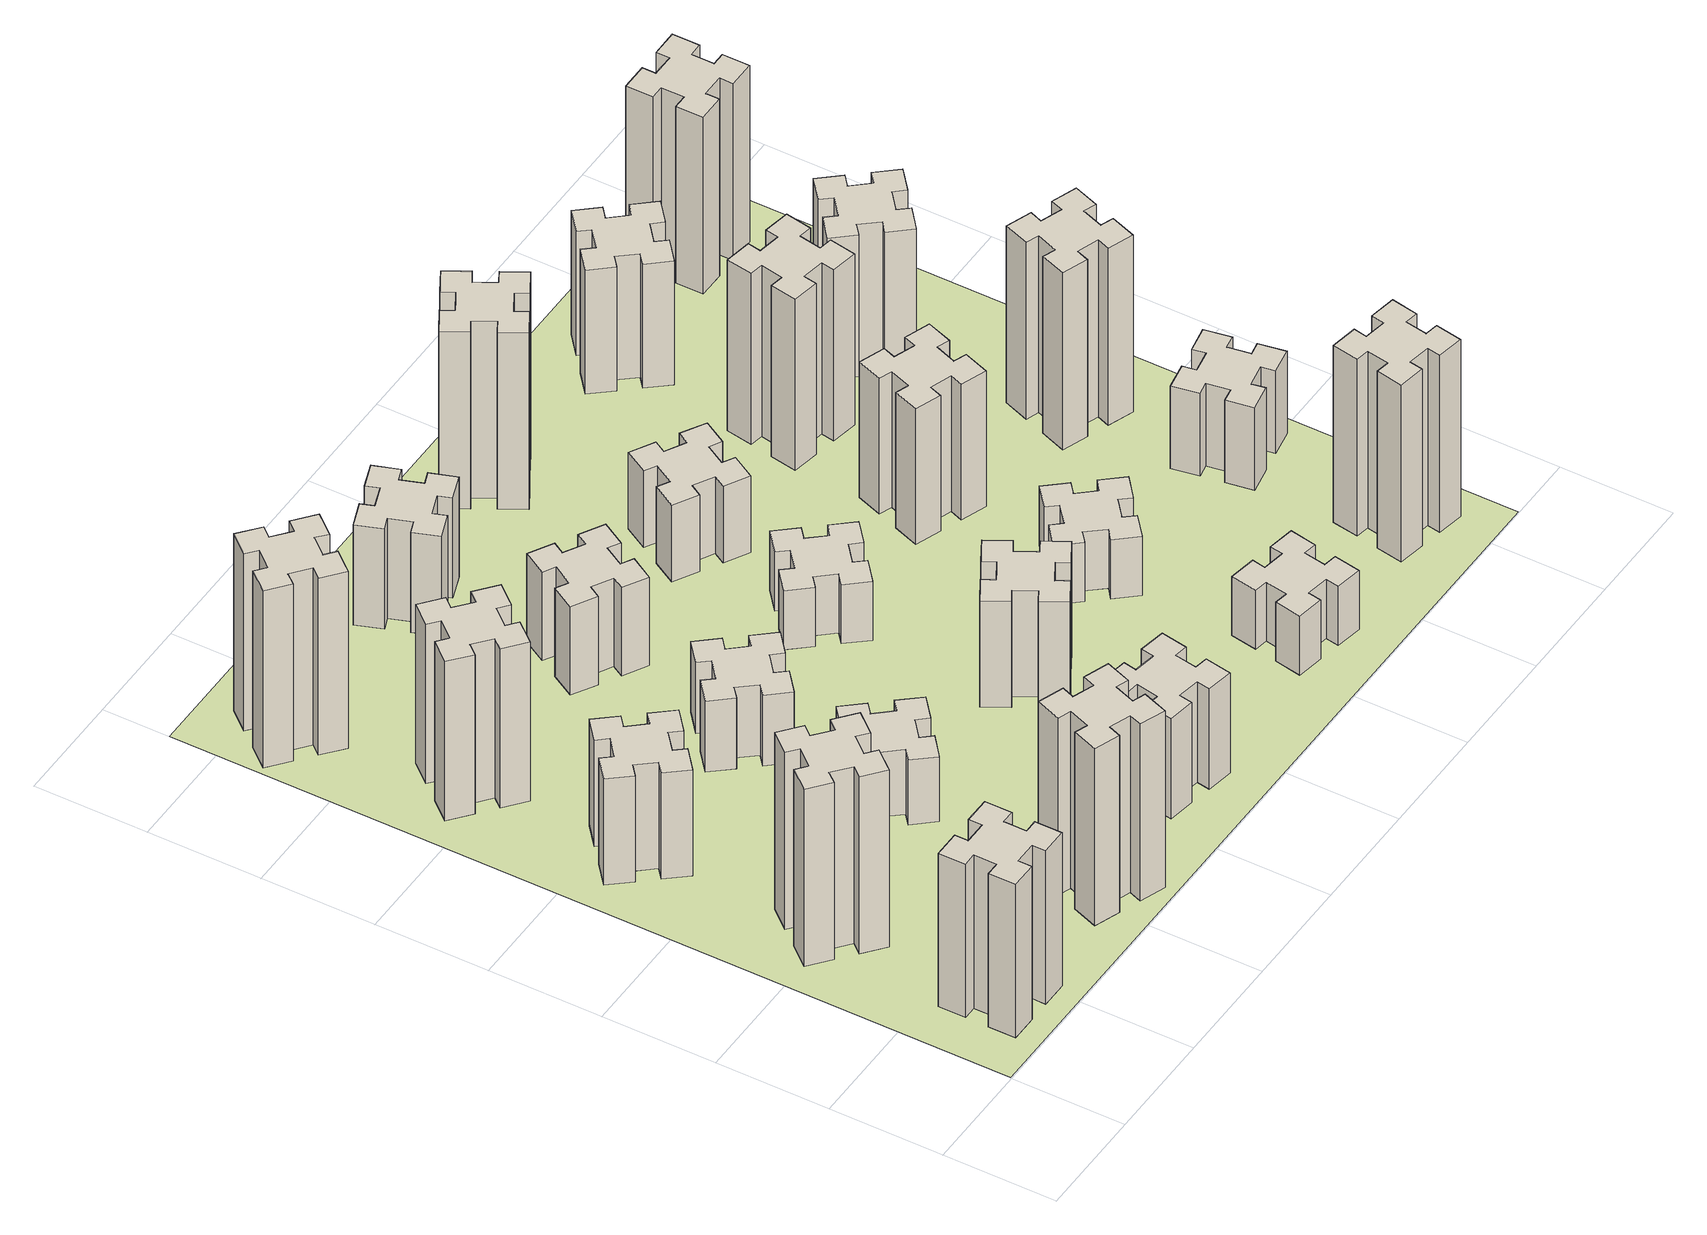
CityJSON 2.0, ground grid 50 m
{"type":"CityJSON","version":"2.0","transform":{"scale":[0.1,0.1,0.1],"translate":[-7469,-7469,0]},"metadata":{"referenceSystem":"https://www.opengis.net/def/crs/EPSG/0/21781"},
"CityObjects":{
"building1":{"type":"Building","attributes":{"class":"1000","function":"1000","usage":"1000","yearOfConstruction":2016,"roofType":"1000","measuredHeight":78,"storeysAboveGround":30,"storeysBelowGround":0},"geometry":[{"type":"Solid","lod":"1","boundaries":[[[[0,1,2,3,4,5,6,7,8,9,10,11,12,13,14,15,16,17,18,19]],[[17,16,20,21]],[[16,15,22,20]],[[15,14,23,22]],[[14,13,24,23]],[[13,12,25,24]],[[12,11,26,25]],[[11,10,27,26]],[[10,9,28,27]],[[9,8,29,28]],[[8,7,30,29]],[[7,6,31,30]],[[6,5,32,31]],[[5,4,33,32]],[[4,3,34,33]],[[3,2,35,34]],[[2,1,36,35]],[[1,0,37,36]],[[0,19,38,37]],[[19,18,39,38]],[[18,17,21,39]],[[24,25,26,27,28,29,30,31,32,33,34,35,36,37,38,39,21,20,22,23]]]]}]},
"building2":{"type":"Building","attributes":{"class":"1000","function":"1000","usage":"1000","yearOfConstruction":2016,"roofType":"1000","measuredHeight":90,"storeysAboveGround":30,"storeysBelowGround":0},"geometry":[{"type":"Solid","lod":"1","boundaries":[[[[40,41,42,43,44,45,46,47,48,49,50,51,52,53,54,55,56,57,58,59]],[[57,56,60,61]],[[56,55,62,60]],[[55,54,63,62]],[[54,53,64,63]],[[53,52,65,64]],[[52,51,66,65]],[[51,50,67,66]],[[50,49,68,67]],[[49,48,69,68]],[[48,47,70,69]],[[47,46,71,70]],[[46,45,72,71]],[[45,44,73,72]],[[44,43,74,73]],[[43,42,75,74]],[[42,41,76,75]],[[41,40,77,76]],[[40,59,78,77]],[[59,58,79,78]],[[58,57,61,79]],[[64,65,66,67,68,69,70,71,72,73,74,75,76,77,78,79,61,60,62,63]]]]}]},
"building3":{"type":"Building","attributes":{"class":"1000","function":"1000","usage":"1000","yearOfConstruction":2016,"roofType":"1000","measuredHeight":54,"storeysAboveGround":30,"storeysBelowGround":0},"geometry":[{"type":"Solid","lod":"1","boundaries":[[[[80,81,82,83,84,85,86,87,88,89,90,91,92,93,94,95,96,97,98,99]],[[97,96,100,101]],[[96,95,102,100]],[[95,94,103,102]],[[94,93,104,103]],[[93,92,105,104]],[[92,91,106,105]],[[91,90,107,106]],[[90,89,108,107]],[[89,88,109,108]],[[88,87,110,109]],[[87,86,111,110]],[[86,85,112,111]],[[85,84,113,112]],[[84,83,114,113]],[[83,82,115,114]],[[82,81,116,115]],[[81,80,117,116]],[[80,99,118,117]],[[99,98,119,118]],[[98,97,101,119]],[[104,105,106,107,108,109,110,111,112,113,114,115,116,117,118,119,101,100,102,103]]]]}]},
"building4":{"type":"Building","attributes":{"class":"1000","function":"1000","usage":"1000","yearOfConstruction":2016,"roofType":"1000","measuredHeight":81,"storeysAboveGround":30,"storeysBelowGround":0},"geometry":[{"type":"Solid","lod":"1","boundaries":[[[[120,121,122,123,124,125,126,127,128,129,130,131,132,133,134,135,136,137,138,139]],[[137,136,140,141]],[[136,135,142,140]],[[135,134,143,142]],[[134,133,144,143]],[[133,132,145,144]],[[132,131,146,145]],[[131,130,147,146]],[[130,129,148,147]],[[129,128,149,148]],[[128,127,150,149]],[[127,126,151,150]],[[126,125,152,151]],[[125,124,153,152]],[[124,123,154,153]],[[123,122,155,154]],[[122,121,156,155]],[[121,120,157,156]],[[120,139,158,157]],[[139,138,159,158]],[[138,137,141,159]],[[144,145,146,147,148,149,150,151,152,153,154,155,156,157,158,159,141,140,142,143]]]]}]},
"building5":{"type":"Building","attributes":{"class":"1000","function":"1000","usage":"1000","yearOfConstruction":2016,"roofType":"1000","measuredHeight":90,"storeysAboveGround":30,"storeysBelowGround":0},"geometry":[{"type":"Solid","lod":"1","boundaries":[[[[160,161,162,163,164,165,166,167,168,169,170,171,172,173,174,175,176,177,178,179]],[[177,176,180,181]],[[176,175,182,180]],[[175,174,183,182]],[[174,173,184,183]],[[173,172,185,184]],[[172,171,186,185]],[[171,170,187,186]],[[170,169,188,187]],[[169,168,189,188]],[[168,167,190,189]],[[167,166,191,190]],[[166,165,192,191]],[[165,164,193,192]],[[164,163,194,193]],[[163,162,195,194]],[[162,161,196,195]],[[161,160,197,196]],[[160,179,198,197]],[[179,178,199,198]],[[178,177,181,199]],[[184,185,186,187,188,189,190,191,192,193,194,195,196,197,198,199,181,180,182,183]]]]}]},
"building6":{"type":"Building","attributes":{"class":"1000","function":"1000","usage":"1000","yearOfConstruction":2016,"roofType":"1000","measuredHeight":90,"storeysAboveGround":30,"storeysBelowGround":0},"geometry":[{"type":"Solid","lod":"1","boundaries":[[[[200,201,202,203,204,205,206,207,208,209,210,211,212,213,214,215,216,217,218,219]],[[217,216,220,221]],[[216,215,222,220]],[[215,214,223,222]],[[214,213,224,223]],[[213,212,225,224]],[[212,211,226,225]],[[211,210,227,226]],[[210,209,228,227]],[[209,208,229,228]],[[208,207,230,229]],[[207,206,231,230]],[[206,205,232,231]],[[205,204,233,232]],[[204,203,234,233]],[[203,202,235,234]],[[202,201,236,235]],[[201,200,237,236]],[[200,219,238,237]],[[219,218,239,238]],[[218,217,221,239]],[[224,225,226,227,228,229,230,231,232,233,234,235,236,237,238,239,221,220,222,223]]]]}]},
"building7":{"type":"Building","attributes":{"class":"1000","function":"1000","usage":"1000","yearOfConstruction":2016,"roofType":"1000","measuredHeight":33,"storeysAboveGround":30,"storeysBelowGround":0},"geometry":[{"type":"Solid","lod":"1","boundaries":[[[[240,241,242,243,244,245,246,247,248,249,250,251,252,253,254,255,256,257,258,259]],[[257,256,260,261]],[[256,255,262,260]],[[255,254,263,262]],[[254,253,264,263]],[[253,252,265,264]],[[252,251,266,265]],[[251,250,267,266]],[[250,249,268,267]],[[249,248,269,268]],[[248,247,270,269]],[[247,246,271,270]],[[246,245,272,271]],[[245,244,273,272]],[[244,243,274,273]],[[243,242,275,274]],[[242,241,276,275]],[[241,240,277,276]],[[240,259,278,277]],[[259,258,279,278]],[[258,257,261,279]],[[264,265,266,267,268,269,270,271,272,273,274,275,276,277,278,279,261,260,262,263]]]]}]},
"building8":{"type":"Building","attributes":{"class":"1000","function":"1000","usage":"1000","yearOfConstruction":2016,"roofType":"1000","measuredHeight":36,"storeysAboveGround":30,"storeysBelowGround":0},"geometry":[{"type":"Solid","lod":"1","boundaries":[[[[280,281,282,283,284,285,286,287,288,289,290,291,292,293,294,295,296,297,298,299]],[[297,296,300,301]],[[296,295,302,300]],[[295,294,303,302]],[[294,293,304,303]],[[293,292,305,304]],[[292,291,306,305]],[[291,290,307,306]],[[290,289,308,307]],[[289,288,309,308]],[[288,287,310,309]],[[287,286,311,310]],[[286,285,312,311]],[[285,284,313,312]],[[284,283,314,313]],[[283,282,315,314]],[[282,281,316,315]],[[281,280,317,316]],[[280,299,318,317]],[[299,298,319,318]],[[298,297,301,319]],[[304,305,306,307,308,309,310,311,312,313,314,315,316,317,318,319,301,300,302,303]]]]}]},
"building9":{"type":"Building","attributes":{"class":"1000","function":"1000","usage":"1000","yearOfConstruction":2016,"roofType":"1000","measuredHeight":51,"storeysAboveGround":30,"storeysBelowGround":0},"geometry":[{"type":"Solid","lod":"1","boundaries":[[[[320,321,322,323,324,325,326,327,328,329,330,331,332,333,334,335,336,337,338,339]],[[337,336,340,341]],[[336,335,342,340]],[[335,334,343,342]],[[334,333,344,343]],[[333,332,345,344]],[[332,331,346,345]],[[331,330,347,346]],[[330,329,348,347]],[[329,328,349,348]],[[328,327,350,349]],[[327,326,351,350]],[[326,325,352,351]],[[325,324,353,352]],[[324,323,354,353]],[[323,322,355,354]],[[322,321,356,355]],[[321,320,357,356]],[[320,339,358,357]],[[339,338,359,358]],[[338,337,341,359]],[[344,345,346,347,348,349,350,351,352,353,354,355,356,357,358,359,341,340,342,343]]]]}]},
"building10":{"type":"Building","attributes":{"class":"1000","function":"1000","usage":"1000","yearOfConstruction":2016,"roofType":"1000","measuredHeight":45,"storeysAboveGround":30,"storeysBelowGround":0},"geometry":[{"type":"Solid","lod":"1","boundaries":[[[[360,361,362,363,364,365,366,367,368,369,370,371,372,373,374,375,376,377,378,379]],[[377,376,380,381]],[[376,375,382,380]],[[375,374,383,382]],[[374,373,384,383]],[[373,372,385,384]],[[372,371,386,385]],[[371,370,387,386]],[[370,369,388,387]],[[369,368,389,388]],[[368,367,390,389]],[[367,366,391,390]],[[366,365,392,391]],[[365,364,393,392]],[[364,363,394,393]],[[363,362,395,394]],[[362,361,396,395]],[[361,360,397,396]],[[360,379,398,397]],[[379,378,399,398]],[[378,377,381,399]],[[384,385,386,387,388,389,390,391,392,393,394,395,396,397,398,399,381,380,382,383]]]]}]},
"building11":{"type":"Building","attributes":{"class":"1000","function":"1000","usage":"1000","yearOfConstruction":2016,"roofType":"1000","measuredHeight":51,"storeysAboveGround":30,"storeysBelowGround":0},"geometry":[{"type":"Solid","lod":"1","boundaries":[[[[400,401,402,403,404,405,406,407,408,409,410,411,412,413,414,415,416,417,418,419]],[[417,416,420,421]],[[416,415,422,420]],[[415,414,423,422]],[[414,413,424,423]],[[413,412,425,424]],[[412,411,426,425]],[[411,410,427,426]],[[410,409,428,427]],[[409,408,429,428]],[[408,407,430,429]],[[407,406,431,430]],[[406,405,432,431]],[[405,404,433,432]],[[404,403,434,433]],[[403,402,435,434]],[[402,401,436,435]],[[401,400,437,436]],[[400,419,438,437]],[[419,418,439,438]],[[418,417,421,439]],[[424,425,426,427,428,429,430,431,432,433,434,435,436,437,438,439,421,420,422,423]]]]}]},
"building12":{"type":"Building","attributes":{"class":"1000","function":"1000","usage":"1000","yearOfConstruction":2016,"roofType":"1000","measuredHeight":54,"storeysAboveGround":30,"storeysBelowGround":0},"geometry":[{"type":"Solid","lod":"1","boundaries":[[[[440,441,442,443,444,445,446,447,448,449,450,451,452,453,454,455,456,457,458,459]],[[457,456,460,461]],[[456,455,462,460]],[[455,454,463,462]],[[454,453,464,463]],[[453,452,465,464]],[[452,451,466,465]],[[451,450,467,466]],[[450,449,468,467]],[[449,448,469,468]],[[448,447,470,469]],[[447,446,471,470]],[[446,445,472,471]],[[445,444,473,472]],[[444,443,474,473]],[[443,442,475,474]],[[442,441,476,475]],[[441,440,477,476]],[[440,459,478,477]],[[459,458,479,478]],[[458,457,461,479]],[[464,465,466,467,468,469,470,471,472,473,474,475,476,477,478,479,461,460,462,463]]]]}]},
"building13":{"type":"Building","attributes":{"class":"1000","function":"1000","usage":"1000","yearOfConstruction":2016,"roofType":"1000","measuredHeight":30,"storeysAboveGround":30,"storeysBelowGround":0},"geometry":[{"type":"Solid","lod":"1","boundaries":[[[[480,481,482,483,484,485,486,487,488,489,490,491,492,493,494,495,496,497,498,499]],[[497,496,500,501]],[[496,495,502,500]],[[495,494,503,502]],[[494,493,504,503]],[[493,492,505,504]],[[492,491,506,505]],[[491,490,507,506]],[[490,489,508,507]],[[489,488,509,508]],[[488,487,510,509]],[[487,486,511,510]],[[486,485,512,511]],[[485,484,513,512]],[[484,483,514,513]],[[483,482,515,514]],[[482,481,516,515]],[[481,480,517,516]],[[480,499,518,517]],[[499,498,519,518]],[[498,497,501,519]],[[504,505,506,507,508,509,510,511,512,513,514,515,516,517,518,519,501,500,502,503]]]]}]},
"building14":{"type":"Building","attributes":{"class":"1000","function":"1000","usage":"1000","yearOfConstruction":2016,"roofType":"1000","measuredHeight":39,"storeysAboveGround":30,"storeysBelowGround":0},"geometry":[{"type":"Solid","lod":"1","boundaries":[[[[520,521,522,523,524,525,526,527,528,529,530,531,532,533,534,535,536,537,538,539]],[[537,536,540,541]],[[536,535,542,540]],[[535,534,543,542]],[[534,533,544,543]],[[533,532,545,544]],[[532,531,546,545]],[[531,530,547,546]],[[530,529,548,547]],[[529,528,549,548]],[[528,527,550,549]],[[527,526,551,550]],[[526,525,552,551]],[[525,524,553,552]],[[524,523,554,553]],[[523,522,555,554]],[[522,521,556,555]],[[521,520,557,556]],[[520,539,558,557]],[[539,538,559,558]],[[538,537,541,559]],[[544,545,546,547,548,549,550,551,552,553,554,555,556,557,558,559,541,540,542,543]]]]}]},
"building15":{"type":"Building","attributes":{"class":"1000","function":"1000","usage":"1000","yearOfConstruction":2016,"roofType":"1000","measuredHeight":30,"storeysAboveGround":30,"storeysBelowGround":0},"geometry":[{"type":"Solid","lod":"1","boundaries":[[[[560,561,562,563,564,565,566,567,568,569,570,571,572,573,574,575,576,577,578,579]],[[577,576,580,581]],[[576,575,582,580]],[[575,574,583,582]],[[574,573,584,583]],[[573,572,585,584]],[[572,571,586,585]],[[571,570,587,586]],[[570,569,588,587]],[[569,568,589,588]],[[568,567,590,589]],[[567,566,591,590]],[[566,565,592,591]],[[565,564,593,592]],[[564,563,594,593]],[[563,562,595,594]],[[562,561,596,595]],[[561,560,597,596]],[[560,579,598,597]],[[579,578,599,598]],[[578,577,581,599]],[[584,585,586,587,588,589,590,591,592,593,594,595,596,597,598,599,581,580,582,583]]]]}]},
"building16":{"type":"Building","attributes":{"class":"1000","function":"1000","usage":"1000","yearOfConstruction":2016,"roofType":"1000","measuredHeight":90,"storeysAboveGround":30,"storeysBelowGround":0},"geometry":[{"type":"Solid","lod":"1","boundaries":[[[[600,601,602,603,604,605,606,607,608,609,610,611,612,613,614,615,616,617,618,619]],[[617,616,620,621]],[[616,615,622,620]],[[615,614,623,622]],[[614,613,624,623]],[[613,612,625,624]],[[612,611,626,625]],[[611,610,627,626]],[[610,609,628,627]],[[609,608,629,628]],[[608,607,630,629]],[[607,606,631,630]],[[606,605,632,631]],[[605,604,633,632]],[[604,603,634,633]],[[603,602,635,634]],[[602,601,636,635]],[[601,600,637,636]],[[600,619,638,637]],[[619,618,639,638]],[[618,617,621,639]],[[624,625,626,627,628,629,630,631,632,633,634,635,636,637,638,639,621,620,622,623]]]]}]},
"building17":{"type":"Building","attributes":{"class":"1000","function":"1000","usage":"1000","yearOfConstruction":2016,"roofType":"1000","measuredHeight":30,"storeysAboveGround":30,"storeysBelowGround":0},"geometry":[{"type":"Solid","lod":"1","boundaries":[[[[640,641,642,643,644,645,646,647,648,649,650,651,652,653,654,655,656,657,658,659]],[[657,656,660,661]],[[656,655,662,660]],[[655,654,663,662]],[[654,653,664,663]],[[653,652,665,664]],[[652,651,666,665]],[[651,650,667,666]],[[650,649,668,667]],[[649,648,669,668]],[[648,647,670,669]],[[647,646,671,670]],[[646,645,672,671]],[[645,644,673,672]],[[644,643,674,673]],[[643,642,675,674]],[[642,641,676,675]],[[641,640,677,676]],[[640,659,678,677]],[[659,658,679,678]],[[658,657,661,679]],[[664,665,666,667,668,669,670,671,672,673,674,675,676,677,678,679,661,660,662,663]]]]}]},
"building18":{"type":"Building","attributes":{"class":"1000","function":"1000","usage":"1000","yearOfConstruction":2016,"roofType":"1000","measuredHeight":69,"storeysAboveGround":30,"storeysBelowGround":0},"geometry":[{"type":"Solid","lod":"1","boundaries":[[[[680,681,682,683,684,685,686,687,688,689,690,691,692,693,694,695,696,697,698,699]],[[697,696,700,701]],[[696,695,702,700]],[[695,694,703,702]],[[694,693,704,703]],[[693,692,705,704]],[[692,691,706,705]],[[691,690,707,706]],[[690,689,708,707]],[[689,688,709,708]],[[688,687,710,709]],[[687,686,711,710]],[[686,685,712,711]],[[685,684,713,712]],[[684,683,714,713]],[[683,682,715,714]],[[682,681,716,715]],[[681,680,717,716]],[[680,699,718,717]],[[699,698,719,718]],[[698,697,701,719]],[[704,705,706,707,708,709,710,711,712,713,714,715,716,717,718,719,701,700,702,703]]]]}]},
"building19":{"type":"Building","attributes":{"class":"1000","function":"1000","usage":"1000","yearOfConstruction":2016,"roofType":"1000","measuredHeight":87,"storeysAboveGround":30,"storeysBelowGround":0},"geometry":[{"type":"Solid","lod":"1","boundaries":[[[[720,721,722,723,724,725,726,727,728,729,730,731,732,733,734,735,736,737,738,739]],[[737,736,740,741]],[[736,735,742,740]],[[735,734,743,742]],[[734,733,744,743]],[[733,732,745,744]],[[732,731,746,745]],[[731,730,747,746]],[[730,729,748,747]],[[729,728,749,748]],[[728,727,750,749]],[[727,726,751,750]],[[726,725,752,751]],[[725,724,753,752]],[[724,723,754,753]],[[723,722,755,754]],[[722,721,756,755]],[[721,720,757,756]],[[720,739,758,757]],[[739,738,759,758]],[[738,737,741,759]],[[744,745,746,747,748,749,750,751,752,753,754,755,756,757,758,759,741,740,742,743]]]]}]},
"building20":{"type":"Building","attributes":{"class":"1000","function":"1000","usage":"1000","yearOfConstruction":2016,"roofType":"1000","measuredHeight":90,"storeysAboveGround":30,"storeysBelowGround":0},"geometry":[{"type":"Solid","lod":"1","boundaries":[[[[760,761,762,763,764,765,766,767,768,769,770,771,772,773,774,775,776,777,778,779]],[[777,776,780,781]],[[776,775,782,780]],[[775,774,783,782]],[[774,773,784,783]],[[773,772,785,784]],[[772,771,786,785]],[[771,770,787,786]],[[770,769,788,787]],[[769,768,789,788]],[[768,767,790,789]],[[767,766,791,790]],[[766,765,792,791]],[[765,764,793,792]],[[764,763,794,793]],[[763,762,795,794]],[[762,761,796,795]],[[761,760,797,796]],[[760,779,798,797]],[[779,778,799,798]],[[778,777,781,799]],[[784,785,786,787,788,789,790,791,792,793,794,795,796,797,798,799,781,780,782,783]]]]}]},
"building21":{"type":"Building","attributes":{"class":"1000","function":"1000","usage":"1000","yearOfConstruction":2016,"roofType":"1000","measuredHeight":63,"storeysAboveGround":30,"storeysBelowGround":0},"geometry":[{"type":"Solid","lod":"1","boundaries":[[[[800,801,802,803,804,805,806,807,808,809,810,811,812,813,814,815,816,817,818,819]],[[817,816,820,821]],[[816,815,822,820]],[[815,814,823,822]],[[814,813,824,823]],[[813,812,825,824]],[[812,811,826,825]],[[811,810,827,826]],[[810,809,828,827]],[[809,808,829,828]],[[808,807,830,829]],[[807,806,831,830]],[[806,805,832,831]],[[805,804,833,832]],[[804,803,834,833]],[[803,802,835,834]],[[802,801,836,835]],[[801,800,837,836]],[[800,819,838,837]],[[819,818,839,838]],[[818,817,821,839]],[[824,825,826,827,828,829,830,831,832,833,834,835,836,837,838,839,821,820,822,823]]]]}]},
"building22":{"type":"Building","attributes":{"class":"1000","function":"1000","usage":"1000","yearOfConstruction":2016,"roofType":"1000","measuredHeight":42,"storeysAboveGround":30,"storeysBelowGround":0},"geometry":[{"type":"Solid","lod":"1","boundaries":[[[[840,841,842,843,844,845,846,847,848,849,850,851,852,853,854,855,856,857,858,859]],[[857,856,860,861]],[[856,855,862,860]],[[855,854,863,862]],[[854,853,864,863]],[[853,852,865,864]],[[852,851,866,865]],[[851,850,867,866]],[[850,849,868,867]],[[849,848,869,868]],[[848,847,870,869]],[[847,846,871,870]],[[846,845,872,871]],[[845,844,873,872]],[[844,843,874,873]],[[843,842,875,874]],[[842,841,876,875]],[[841,840,877,876]],[[840,859,878,877]],[[859,858,879,878]],[[858,857,861,879]],[[864,865,866,867,868,869,870,871,872,873,874,875,876,877,878,879,861,860,862,863]]]]}]},
"building23":{"type":"Building","attributes":{"class":"1000","function":"1000","usage":"1000","yearOfConstruction":2016,"roofType":"1000","measuredHeight":90,"storeysAboveGround":30,"storeysBelowGround":0},"geometry":[{"type":"Solid","lod":"1","boundaries":[[[[880,881,882,883,884,885,886,887,888,889,890,891,892,893,894,895,896,897,898,899]],[[897,896,900,901]],[[896,895,902,900]],[[895,894,903,902]],[[894,893,904,903]],[[893,892,905,904]],[[892,891,906,905]],[[891,890,907,906]],[[890,889,908,907]],[[889,888,909,908]],[[888,887,910,909]],[[887,886,911,910]],[[886,885,912,911]],[[885,884,913,912]],[[884,883,914,913]],[[883,882,915,914]],[[882,881,916,915]],[[881,880,917,916]],[[880,899,918,917]],[[899,898,919,918]],[[898,897,901,919]],[[904,905,906,907,908,909,910,911,912,913,914,915,916,917,918,919,901,900,902,903]]]]}]},
"building24":{"type":"Building","attributes":{"class":"1000","function":"1000","usage":"1000","yearOfConstruction":2016,"roofType":"1000","measuredHeight":72,"storeysAboveGround":30,"storeysBelowGround":0},"geometry":[{"type":"Solid","lod":"1","boundaries":[[[[920,921,922,923,924,925,926,927,928,929,930,931,932,933,934,935,936,937,938,939]],[[937,936,940,941]],[[936,935,942,940]],[[935,934,943,942]],[[934,933,944,943]],[[933,932,945,944]],[[932,931,946,945]],[[931,930,947,946]],[[930,929,948,947]],[[929,928,949,948]],[[928,927,950,949]],[[927,926,951,950]],[[926,925,952,951]],[[925,924,953,952]],[[924,923,954,953]],[[923,922,955,954]],[[922,921,956,955]],[[921,920,957,956]],[[920,939,958,957]],[[939,938,959,958]],[[938,937,941,959]],[[944,945,946,947,948,949,950,951,952,953,954,955,956,957,958,959,941,940,942,943]]]]}]},
"building25":{"type":"Building","attributes":{"class":"1000","function":"1000","usage":"1000","yearOfConstruction":2016,"roofType":"1000","measuredHeight":90,"storeysAboveGround":30,"storeysBelowGround":0},"geometry":[{"type":"Solid","lod":"1","boundaries":[[[[960,961,962,963,964,965,966,967,968,969,970,971,972,973,974,975,976,977,978,979]],[[977,976,980,981]],[[976,975,982,980]],[[975,974,983,982]],[[974,973,984,983]],[[973,972,985,984]],[[972,971,986,985]],[[971,970,987,986]],[[970,969,988,987]],[[969,968,989,988]],[[968,967,990,989]],[[967,966,991,990]],[[966,965,992,991]],[[965,964,993,992]],[[964,963,994,993]],[[963,962,995,994]],[[962,961,996,995]],[[961,960,997,996]],[[960,979,998,997]],[[979,978,999,998]],[[978,977,981,999]],[[984,985,986,987,988,989,990,991,992,993,994,995,996,997,998,999,981,980,982,983]]]]}]},
"landuse1":{"type":"LandUse","attributes":{"name":"plot1","function":"1010"},"geometry":[{"type":"MultiSurface","lod":"1","boundaries":[[[1000,1001,1002,1003]]]}]}
},
"vertices":[
[265,325,0],[265,225,0],[205,225,0],[205,105,0],[325,105,0],[325,165,0],[425,165,0],[425,105,0],[545,105,0],[545,225,0],[485,225,0],[485,325,0],[545,325,0],[545,445,0],[425,445,0],[425,385,0],[325,385,0],[325,445,0],[205,445,0],[205,325,0],[325,385,780],[325,445,780],[425,385,780],[425,445,780],[545,445,780],[545,325,780],[485,325,780],[485,225,780],[545,225,780],[545,105,780],[425,105,780],[425,165,780],[325,165,780],[325,105,780],[205,105,780],[205,225,780],[265,225,780],[265,325,780],[205,325,780],[205,445,780],
[484,1067,0],[408,1132,0],[446,1178,0],[354,1255,0],[277,1163,0],[323,1124,0],[259,1048,0],[213,1086,0],[136,994,0],[228,917,0],[266,963,0],[343,899,0],[304,853,0],[396,776,0],[473,868,0],[427,906,0],[492,983,0],[538,944,0],[615,1036,0],[523,1113,0],[492,983,900],[538,944,900],[427,906,900],[473,868,900],[396,776,900],[304,853,900],[343,899,900],[266,963,900],[228,917,900],[136,994,900],[213,1086,900],[259,1048,900],[323,1124,900],[277,1163,900],[354,1255,900],[446,1178,900],[408,1132,900],[484,1067,900],[523,1113,900],[615,1036,900],
[492,1888,0],[427,1964,0],[473,2003,0],[396,2095,0],[304,2018,0],[343,1972,0],[266,1907,0],[228,1953,0],[136,1876,0],[213,1784,0],[259,1823,0],[323,1746,0],[277,1708,0],[354,1616,0],[446,1693,0],[408,1739,0],[484,1803,0],[523,1757,0],[615,1834,0],[538,1926,0],[484,1803,540],[523,1757,540],[408,1739,540],[446,1693,540],[354,1616,540],[277,1708,540],[323,1746,540],[259,1823,540],[213,1784,540],[136,1876,540],[228,1953,540],[266,1907,540],[343,1972,540],[304,2018,540],[396,2095,540],[473,2003,540],[427,1964,540],[492,1888,540],[538,1926,540],[615,1834,540],
[266,2543,0],[343,2479,0],[304,2433,0],[396,2356,0],[473,2448,0],[427,2486,0],[492,2563,0],[538,2524,0],[615,2616,0],[523,2693,0],[484,2647,0],[408,2712,0],[446,2758,0],[354,2835,0],[277,2743,0],[323,2704,0],[259,2628,0],[213,2666,0],[136,2574,0],[228,2497,0],[259,2628,810],[213,2666,810],[323,2704,810],[277,2743,810],[354,2835,810],[446,2758,810],[408,2712,810],[484,2647,810],[523,2693,810],[615,2616,810],[538,2524,810],[492,2563,810],[427,2486,810],[473,2448,810],[396,2356,810],[304,2433,810],[343,2479,810],[266,2543,810],[228,2497,810],[136,2574,810],
[1029,360,0],[995,266,0],[939,287,0],[897,174,0],[1010,133,0],[1031,189,0],[1125,155,0],[1104,99,0],[1217,57,0],[1258,170,0],[1202,191,0],[1236,285,0],[1292,264,0],[1333,377,0],[1220,418,0],[1200,362,0],[1106,396,0],[1127,452,0],[1014,493,0],[973,380,0],[1106,396,900],[1127,452,900],[1200,362,900],[1220,418,900],[1333,377,900],[1292,264,900],[1236,285,900],[1202,191,900],[1258,170,900],[1217,57,900],[1104,99,900],[1125,155,900],[1031,189,900],[1010,133,900],[897,174,900],[939,287,900],[995,266,900],[1029,360,900],[973,380,900],[1014,493,900],
[384,3387,0],[308,3452,0],[346,3498,0],[254,3575,0],[177,3483,0],[223,3444,0],[159,3368,0],[113,3406,0],[36,3314,0],[128,3237,0],[166,3283,0],[243,3219,0],[204,3173,0],[296,3096,0],[373,3188,0],[327,3226,0],[392,3303,0],[438,3264,0],[515,3356,0],[423,3433,0],[392,3303,900],[438,3264,900],[327,3226,900],[373,3188,900],[296,3096,900],[204,3173,900],[243,3219,900],[166,3283,900],[128,3237,900],[36,3314,900],[113,3406,900],[159,3368,900],[223,3444,900],[177,3483,900],[254,3575,900],[346,3498,900],[308,3452,900],[384,3387,900],[423,3433,900],[515,3356,900],
[1083,1332,0],[1006,1267,0],[968,1313,0],[876,1236,0],[953,1144,0],[999,1183,0],[1063,1106,0],[1017,1068,0],[1094,976,0],[1186,1053,0],[1148,1099,0],[1224,1163,0],[1263,1117,0],[1355,1194,0],[1278,1286,0],[1232,1248,0],[1167,1324,0],[1213,1363,0],[1136,1455,0],[1044,1378,0],[1167,1324,330],[1213,1363,330],[1232,1248,330],[1278,1286,330],[1355,1194,330],[1263,1117,330],[1224,1163,330],[1148,1099,330],[1186,1053,330],[1094,976,330],[1017,1068,330],[1063,1106,330],[999,1183,330],[953,1144,330],[876,1236,330],[968,1313,330],[1006,1267,330],[1083,1332,330],[1044,1378,330],[1136,1455,330],
[1083,1972,0],[1006,1907,0],[968,1953,0],[876,1876,0],[953,1784,0],[999,1823,0],[1063,1746,0],[1017,1708,0],[1094,1616,0],[1186,1693,0],[1148,1739,0],[1224,1803,0],[1263,1757,0],[1355,1834,0],[1278,1926,0],[1232,1888,0],[1167,1964,0],[1213,2003,0],[1136,2095,0],[1044,2018,0],[1167,1964,360],[1213,2003,360],[1232,1888,360],[1278,1926,360],[1355,1834,360],[1263,1757,360],[1224,1803,360],[1148,1739,360],[1186,1693,360],[1094,1616,360],[1017,1708,360],[1063,1746,360],[999,1823,360],[953,1784,360],[876,1876,360],[968,1953,360],[1006,1907,360],[1083,1972,360],[1044,2018,360],[1136,2095,360],
[1824,475,0],[1725,492,0],[1736,551,0],[1617,572,0],[1597,454,0],[1656,444,0],[1638,345,0],[1579,356,0],[1558,237,0],[1677,217,0],[1687,276,0],[1785,258,0],[1775,199,0],[1893,178,0],[1914,297,0],[1855,307,0],[1872,405,0],[1931,395,0],[1952,513,0],[1834,534,0],[1872,405,510],[1931,395,510],[1855,307,510],[1914,297,510],[1893,178,510],[1775,199,510],[1785,258,510],[1687,276,510],[1677,217,510],[1558,237,510],[1579,356,510],[1638,345,510],[1656,444,510],[1597,454,510],[1617,572,510],[1736,551,510],[1725,492,510],[1824,475,510],[1834,534,510],[1952,513,510],
[1117,2525,0],[1204,2475,0],[1174,2423,0],[1278,2363,0],[1338,2467,0],[1286,2497,0],[1336,2584,0],[1388,2554,0],[1448,2658,0],[1344,2718,0],[1314,2666,0],[1227,2716,0],[1257,2768,0],[1153,2828,0],[1093,2724,0],[1145,2694,0],[1095,2607,0],[1043,2637,0],[983,2533,0],[1087,2473,0],[1095,2607,450],[1043,2637,450],[1145,2694,450],[1093,2724,450],[1153,2828,450],[1257,2768,450],[1227,2716,450],[1314,2666,450],[1344,2718,450],[1448,2658,450],[1388,2554,450],[1336,2584,450],[1286,2497,450],[1338,2467,450],[1278,2363,450],[1174,2423,450],[1204,2475,450],[1117,2525,450],[1087,2473,450],[983,2533,450],
[1125,3456,0],[1031,3422,0],[1010,3478,0],[897,3437,0],[939,3324,0],[995,3345,0],[1029,3251,0],[973,3230,0],[1014,3117,0],[1127,3159,0],[1106,3215,0],[1200,3249,0],[1220,3193,0],[1333,3234,0],[1292,3347,0],[1236,3326,0],[1202,3420,0],[1258,3440,0],[1217,3553,0],[1104,3512,0],[1202,3420,510],[1258,3440,510],[1236,3326,510],[1292,3347,510],[1333,3234,510],[1220,3193,510],[1200,3249,510],[1106,3215,510],[1127,3159,510],[1014,3117,510],[973,3230,510],[1029,3251,510],[995,3345,510],[939,3324,510],[897,3437,510],[1010,3478,510],[1031,3422,510],[1125,3456,510],[1104,3512,510],[1217,3553,510],
[1967,995,0],[2054,1045,0],[2084,993,0],[2188,1053,0],[2128,1157,0],[2076,1127,0],[2026,1214,0],[2078,1244,0],[2018,1348,0],[1914,1288,0],[1944,1236,0],[1857,1186,0],[1827,1238,0],[1723,1178,0],[1783,1074,0],[1835,1104,0],[1885,1017,0],[1833,987,0],[1893,883,0],[1997,943,0],[1885,1017,540],[1833,987,540],[1835,1104,540],[1783,1074,540],[1723,1178,540],[1827,1238,540],[1857,1186,540],[1944,1236,540],[1914,1288,540],[2018,1348,540],[2078,1244,540],[2026,1214,540],[2076,1127,540],[2128,1157,540],[2188,1053,540],[2084,993,540],[2054,1045,540],[1967,995,540],[1997,943,540],[1893,883,540],
[1972,1988,0],[1907,2064,0],[1953,2103,0],[1876,2195,0],[1784,2118,0],[1823,2072,0],[1746,2007,0],[1708,2053,0],[1616,1976,0],[1693,1884,0],[1739,1923,0],[1803,1846,0],[1757,1808,0],[1834,1716,0],[1926,1793,0],[1888,1839,0],[1964,1903,0],[2003,1857,0],[2095,1934,0],[2018,2026,0],[1964,1903,300],[2003,1857,300],[1888,1839,300],[1926,1793,300],[1834,1716,300],[1757,1808,300],[1803,1846,300],[1739,1923,300],[1693,1884,300],[1616,1976,300],[1708,2053,300],[1746,2007,300],[1823,2072,300],[1784,2118,300],[1876,2195,300],[1953,2103,300],[1907,2064,300],[1972,1988,300],[2018,2026,300],[2095,1934,300],
[2026,2497,0],[2076,2584,0],[2128,2554,0],[2188,2658,0],[2084,2718,0],[2054,2666,0],[1967,2716,0],[1997,2768,0],[1893,2828,0],[1833,2724,0],[1885,2694,0],[1835,2607,0],[1783,2637,0],[1723,2533,0],[1827,2473,0],[1857,2525,0],[1944,2475,0],[1914,2423,0],[2018,2363,0],[2078,2467,0],[1944,2475,390],[1914,2423,390],[1857,2525,390],[1827,2473,390],[1723,2533,390],[1783,2637,390],[1835,2607,390],[1885,2694,390],[1833,2724,390],[1893,2828,390],[1997,2768,390],[1967,2716,390],[2054,2666,390],[2084,2718,390],[2188,2658,390],[2128,2554,390],[2076,2584,390],[2026,2497,390],[2078,2467,390],[2018,2363,390],
[2596,444,0],[2578,345,0],[2519,356,0],[2498,237,0],[2617,217,0],[2627,276,0],[2725,258,0],[2715,199,0],[2833,178,0],[2854,297,0],[2795,307,0],[2812,405,0],[2871,395,0],[2892,513,0],[2774,534,0],[2764,475,0],[2665,492,0],[2676,551,0],[2557,572,0],[2537,454,0],[2665,492,300],[2676,551,300],[2764,475,300],[2774,534,300],[2892,513,300],[2871,395,300],[2812,405,300],[2795,307,300],[2854,297,300],[2833,178,300],[2715,199,300],[2725,258,300],[2627,276,300],[2617,217,300],[2498,237,300],[2519,356,300],[2578,345,300],[2596,444,300],[2537,454,300],[2557,572,300],
[1844,3556,0],[1757,3506,0],[1727,3558,0],[1623,3498,0],[1683,3394,0],[1735,3424,0],[1785,3337,0],[1733,3307,0],[1793,3203,0],[1897,3263,0],[1867,3315,0],[1954,3365,0],[1984,3313,0],[2088,3373,0],[2028,3477,0],[1976,3447,0],[1926,3534,0],[1978,3564,0],[1918,3668,0],[1814,3608,0],[1926,3534,900],[1978,3564,900],[1976,3447,900],[2028,3477,900],[2088,3373,900],[1984,3313,900],[1954,3365,900],[1867,3315,900],[1897,3263,900],[1793,3203,900],[1733,3307,900],[1785,3337,900],[1735,3424,900],[1683,3394,900],[1623,3498,900],[1727,3558,900],[1757,3506,900],[1844,3556,900],[1814,3608,900],[1918,3668,900],
[2628,1099,0],[2704,1163,0],[2743,1117,0],[2835,1194,0],[2758,1286,0],[2712,1248,0],[2647,1324,0],[2693,1363,0],[2616,1455,0],[2524,1378,0],[2563,1332,0],[2486,1267,0],[2448,1313,0],[2356,1236,0],[2433,1144,0],[2479,1183,0],[2543,1106,0],[2497,1068,0],[2574,976,0],[2666,1053,0],[2543,1106,300],[2497,1068,300],[2479,1183,300],[2433,1144,300],[2356,1236,300],[2448,1313,300],[2486,1267,300],[2563,1332,300],[2524,1378,300],[2616,1455,300],[2693,1363,300],[2647,1324,300],[2712,1248,300],[2758,1286,300],[2835,1194,300],[2743,1117,300],[2704,1163,300],[2628,1099,300],[2666,1053,300],[2574,976,300],
[2682,1871,0],[2716,1965,0],[2772,1944,0],[2813,2057,0],[2700,2098,0],[2680,2042,0],[2586,2076,0],[2607,2132,0],[2494,2173,0],[2453,2060,0],[2509,2040,0],[2475,1946,0],[2419,1967,0],[2377,1854,0],[2490,1813,0],[2511,1869,0],[2605,1835,0],[2584,1779,0],[2697,1737,0],[2738,1850,0],[2605,1835,690],[2584,1779,690],[2511,1869,690],[2490,1813,690],[2377,1854,690],[2419,1967,690],[2475,1946,690],[2509,2040,690],[2453,2060,690],[2494,2173,690],[2607,2132,690],[2586,2076,690],[2680,2042,690],[2700,2098,690],[2813,2057,690],[2772,1944,690],[2716,1965,690],[2682,1871,690],[2738,1850,690],[2697,1737,690],
[2596,2664,0],[2578,2565,0],[2519,2576,0],[2498,2457,0],[2617,2437,0],[2627,2496,0],[2725,2478,0],[2715,2419,0],[2833,2398,0],[2854,2517,0],[2795,2527,0],[2812,2625,0],[2871,2615,0],[2892,2733,0],[2774,2754,0],[2764,2695,0],[2665,2712,0],[2676,2771,0],[2557,2792,0],[2537,2674,0],[2665,2712,870],[2676,2771,870],[2764,2695,870],[2774,2754,870],[2892,2733,870],[2871,2615,870],[2812,2625,870],[2795,2527,870],[2854,2517,870],[2833,2398,870],[2715,2419,870],[2725,2478,870],[2627,2496,870],[2617,2437,870],[2498,2457,870],[2519,2576,870],[2578,2565,870],[2596,2664,870],[2537,2674,870],[2557,2792,870],
[3504,475,0],[3405,492,0],[3416,551,0],[3297,572,0],[3277,454,0],[3336,444,0],[3318,345,0],[3259,356,0],[3238,237,0],[3357,217,0],[3367,276,0],[3465,258,0],[3455,199,0],[3573,178,0],[3594,297,0],[3535,307,0],[3552,405,0],[3611,395,0],[3632,513,0],[3514,534,0],[3552,405,900],[3611,395,900],[3535,307,900],[3594,297,900],[3573,178,900],[3455,199,900],[3465,258,900],[3367,276,900],[3357,217,900],[3238,237,900],[3259,356,900],[3318,345,900],[3336,444,900],[3277,454,900],[3297,572,900],[3416,551,900],[3405,492,900],[3504,475,900],[3514,534,900],[3632,513,900],
[2812,3368,0],[2747,3444,0],[2793,3483,0],[2716,3575,0],[2624,3498,0],[2663,3452,0],[2586,3387,0],[2548,3433,0],[2456,3356,0],[2533,3264,0],[2579,3303,0],[2643,3226,0],[2597,3188,0],[2674,3096,0],[2766,3173,0],[2728,3219,0],[2804,3283,0],[2843,3237,0],[2935,3314,0],[2858,3406,0],[2804,3283,630],[2843,3237,630],[2728,3219,630],[2766,3173,630],[2674,3096,630],[2597,3188,630],[2643,3226,630],[2579,3303,630],[2533,3264,630],[2456,3356,630],[2548,3433,630],[2586,3387,630],[2663,3452,630],[2624,3498,630],[2716,3575,630],[2793,3483,630],[2747,3444,630],[2812,3368,630],[2858,3406,630],[2935,3314,630],
[3405,998,0],[3504,1016,0],[3514,957,0],[3632,977,0],[3611,1096,0],[3552,1085,0],[3535,1184,0],[3594,1194,0],[3573,1312,0],[3455,1291,0],[3465,1232,0],[3367,1215,0],[3357,1274,0],[3238,1253,0],[3259,1135,0],[3318,1145,0],[3336,1047,0],[3277,1037,0],[3297,918,0],[3416,939,0],[3336,1047,420],[3277,1037,420],[3318,1145,420],[3259,1135,420],[3238,1253,420],[3357,1274,420],[3367,1215,420],[3465,1232,420],[3455,1291,420],[3573,1312,420],[3594,1194,420],[3535,1184,420],[3552,1085,420],[3611,1096,420],[3632,977,420],[3514,957,420],[3504,1016,420],[3405,998,420],[3416,939,420],[3297,918,420],
[3420,1842,0],[3326,1876,0],[3347,1932,0],[3234,1973,0],[3193,1860,0],[3249,1840,0],[3215,1746,0],[3159,1767,0],[3117,1654,0],[3230,1613,0],[3251,1669,0],[3345,1635,0],[3324,1579,0],[3437,1537,0],[3478,1650,0],[3422,1671,0],[3456,1765,0],[3512,1744,0],[3553,1857,0],[3440,1898,0],[3456,1765,900],[3512,1744,900],[3422,1671,900],[3478,1650,900],[3437,1537,900],[3324,1579,900],[3345,1635,900],[3251,1669,900],[3230,1613,900],[3117,1654,900],[3159,1767,900],[3215,1746,900],[3249,1840,900],[3193,1860,900],[3234,1973,900],[3347,1932,900],[3326,1876,900],[3420,1842,900],[3440,1898,900],[3553,1857,900],
[3119,2563,0],[3183,2486,0],[3137,2448,0],[3214,2356,0],[3306,2433,0],[3268,2479,0],[3344,2543,0],[3383,2497,0],[3475,2574,0],[3398,2666,0],[3352,2628,0],[3287,2704,0],[3333,2743,0],[3256,2835,0],[3164,2758,0],[3203,2712,0],[3126,2647,0],[3088,2693,0],[2996,2616,0],[3073,2524,0],[3126,2647,720],[3088,2693,720],[3203,2712,720],[3164,2758,720],[3256,2835,720],[3333,2743,720],[3287,2704,720],[3352,2628,720],[3398,2666,720],[3475,2574,720],[3383,2497,720],[3344,2543,720],[3268,2479,720],[3306,2433,720],[3214,2356,720],[3137,2448,720],[3183,2486,720],[3119,2563,720],[3073,2524,720],[2996,2616,720],
[3285,3325,0],[3385,3325,0],[3385,3265,0],[3505,3265,0],[3505,3385,0],[3445,3385,0],[3445,3485,0],[3505,3485,0],[3505,3605,0],[3385,3605,0],[3385,3545,0],[3285,3545,0],[3285,3605,0],[3165,3605,0],[3165,3485,0],[3225,3485,0],[3225,3385,0],[3165,3385,0],[3165,3265,0],[3285,3265,0],[3225,3385,900],[3165,3385,900],[3225,3485,900],[3165,3485,900],[3165,3605,900],[3285,3605,900],[3285,3545,900],[3385,3545,900],[3385,3605,900],[3505,3605,900],[3505,3485,900],[3445,3485,900],[3445,3385,900],[3505,3385,900],[3505,3265,900],[3385,3265,900],[3385,3325,900],[3285,3325,900],[3285,3265,900],[3165,3265,900],
[5,3705,0],[3705,3705,0],[3705,5,0],[5,5,0]
]}
